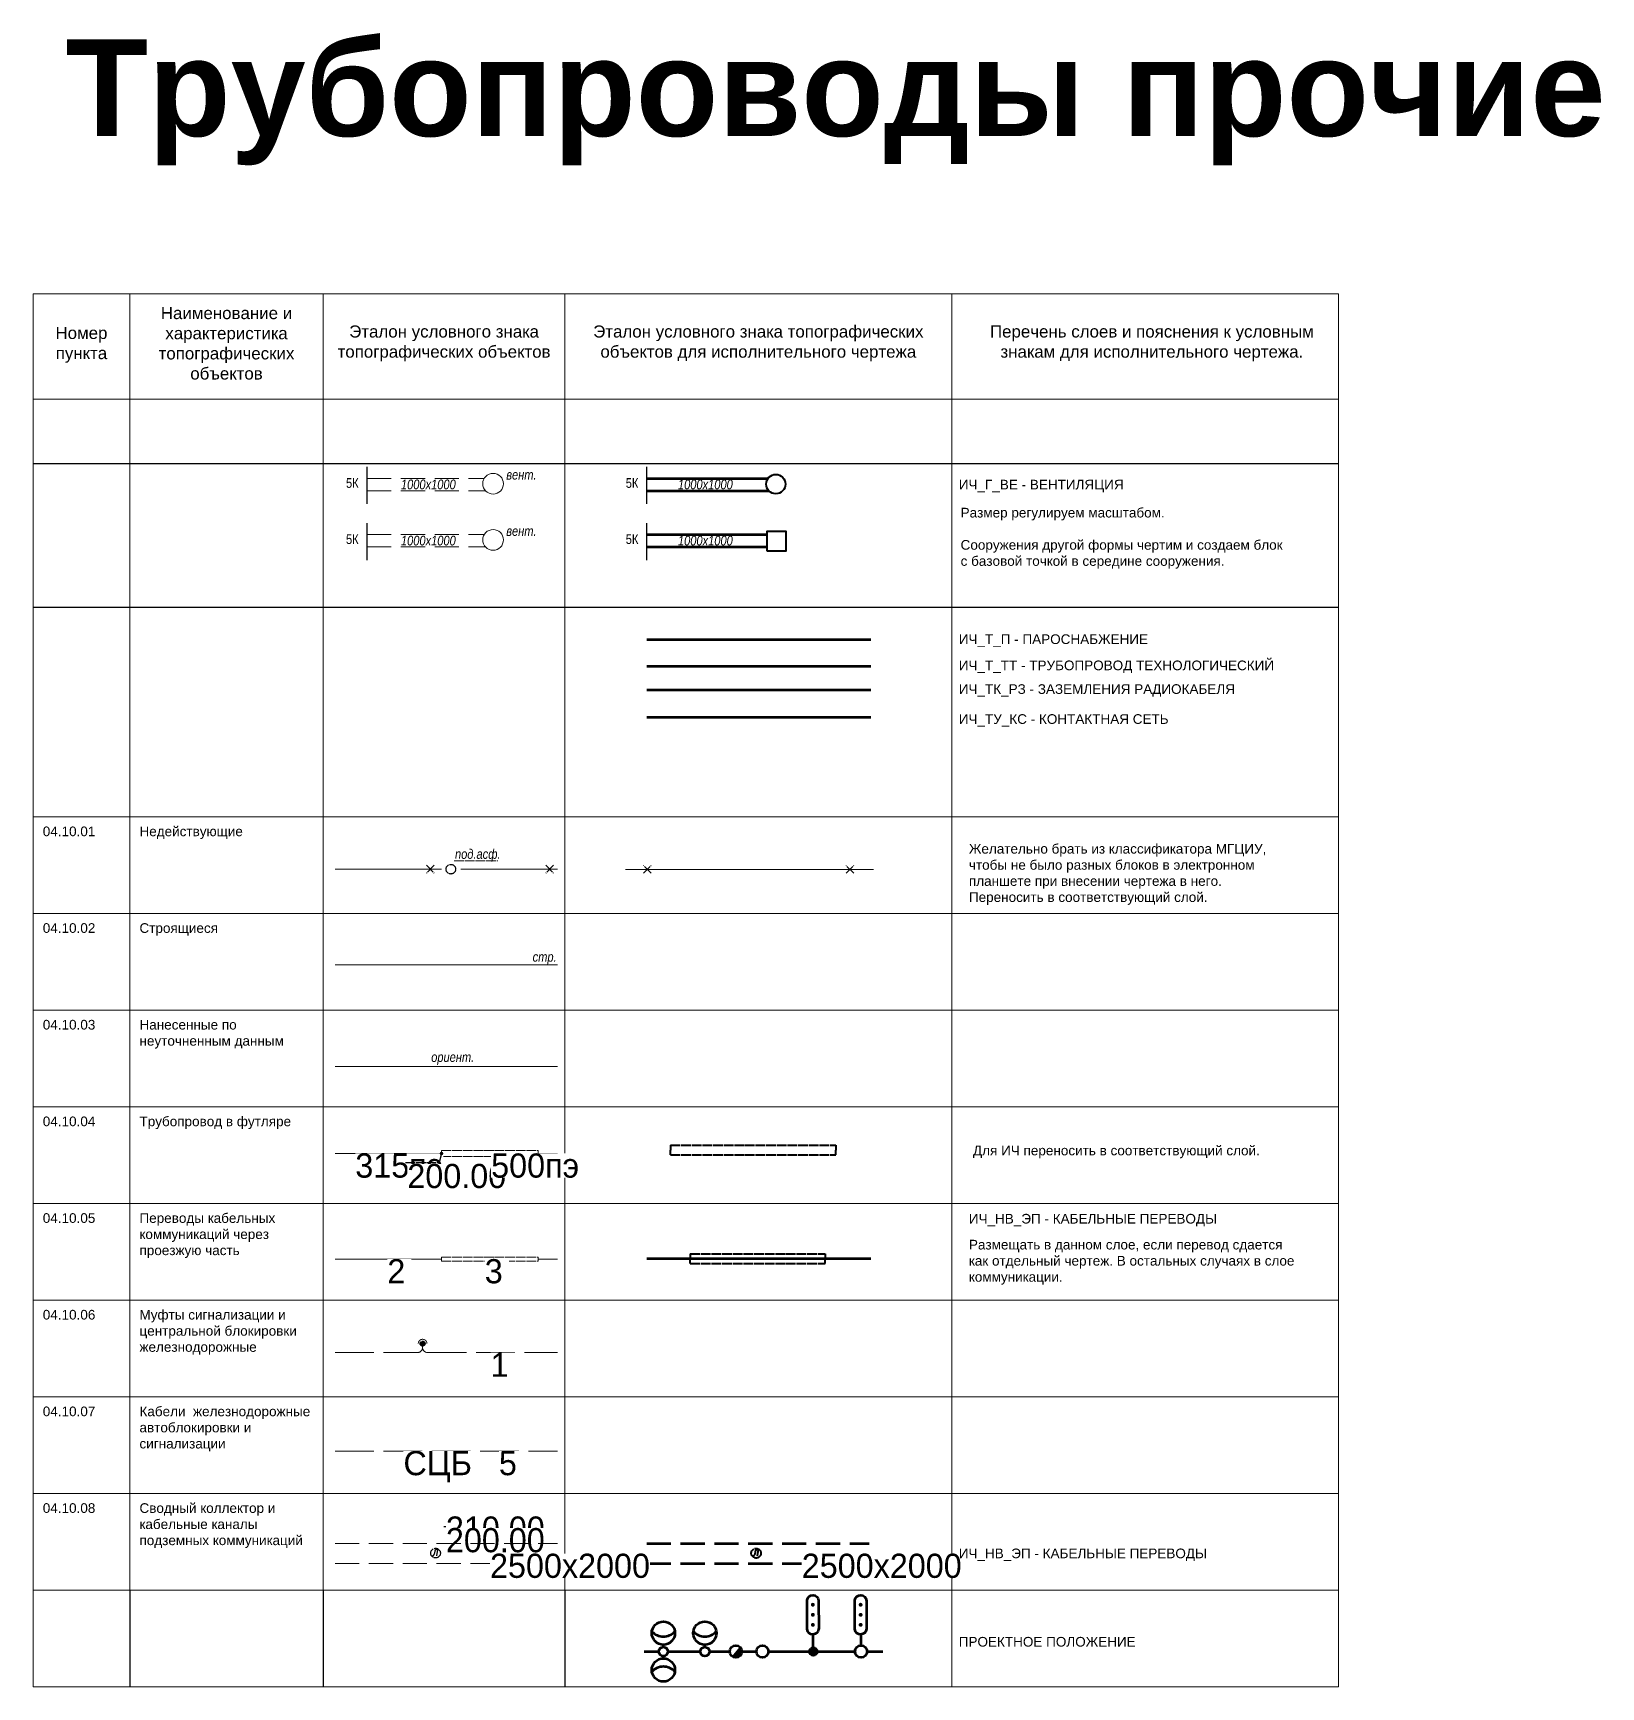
# Paper-space layout 'Трубопроводы прочие.' of a CAD drawing. Header units: metres. Extents: x -651 to -489, y 196 to 367.
import ezdxf
from ezdxf.enums import TextEntityAlignment as Align
from ezdxf.lldxf.tags import DXFTag

# ---------------------------------------------------------------- set-up
doc = ezdxf.new("R2018")
doc.units = ezdxf.units.M
doc.set_wipeout_variables(frame=1)
for name, pattern in [('DOT', [0.5, 0, -0.5]), ('T-5х2', [3.5, 2.5, -1]), ('T_04.07.04', [5, 4, -1]), ('T_04.LINE', [1, 1, 0]), ('T_10.LINE', [1, 1, 0]), ('ИЧ_Канал', [3.5, 2.5, -1])]:
    doc.linetypes.add(name, pattern=pattern)
for name, color, linetype, lineweight in [('01_Оформление', 7, 'Continuous', 20), ('03_Здания Сооружения', 7, 'Continuous', 20), ('12_Водопровод', 170, 'Continuous', 20), ('14_Канализация Дождевая', 30, 'Continuous', 20), ('16_Теплосеть', 82, 'Continuous', 20), ('17_Кабель Силовой', 10, 'Continuous', 20), ('ИЧ_В_ВН1', 170, 'Continuous', 60), ('ИЧ_Г_ВЕ', 20, 'Continuous', 60), ('ИЧ_НВ_ЭП', 10, 'Continuous', 60), ('ИЧ_Т_П', 82, 'Continuous', 60), ('ИЧ_Т_ТТ', 82, 'Continuous', 60), ('ИЧ_ТК_РЗ', 92, 'Continuous', 60), ('ИЧ_ТУ_КС', 10, 'Continuous', 60), ('ИЧ_ТУ_ЭСП', 10, 'Continuous', 60), ('Оформление трассы', 7, 'Continuous', 20), ('ПРОЕКТНОЕ ПОЛОЖЕНИЕ', 253, 'Continuous', 60)]:
    doc.layers.add(name, color=color, linetype=linetype, lineweight=lineweight)
doc.styles.get("Standard").update_dxf_attribs({"font": 'isocpeur.ttf', "width": 1.1})
doc.styles.add('Д-431', font='ARIALNI.TTF')
doc.styles.add('Р-131', font='ARIALN.TTF')
doc.styles.add('Т-132', font='arial.ttf')
tags = doc.linetypes.add('T_04.03.01', pattern='A,4,-1,2,-0.5,["B",Д-431,S=0.9,R=0,X=-0.35,Y=-0.45],-0.5,2,-1', length=11).pattern_tags.tags
tags[10] = DXFTag(74, 10)
tags = doc.linetypes.add('T_04.04.04', pattern='A,4,-1,2,-0.5,["Л",Д-431,S=0.9,R=0,X=-0.35,Y=-0.45],-0.5,2,-1', length=11).pattern_tags.tags
tags[10] = DXFTag(74, 10)
tags = doc.linetypes.add('T_04.06.01', pattern='A,4,-1,2,-0.5,["Т",Д-431,S=0.9,R=0,X=-0.35,Y=-0.45],-0.5,2,-1', length=11).pattern_tags.tags
tags[10] = DXFTag(74, 10)
doc.linetypes.add('T_04.07.05', pattern='A,4,-0.5,["•",Р-131,S=0.7,R=90,X=0.34,Y=-0.14],-0.5', length=5)

# ---------------------------------------------------------------- blocks, each defined once
blk = doc.blocks.new('*U282')
at = {"color": 0, "linetype": 'T_04.LINE', "lineweight": -2, "flags": 106}
blk.add_attdef('1', text='', height=0.9, dxfattribs=at).set_placement((0, 0), align=Align.MIDDLE_CENTER)
blk = doc.blocks.new('*U285')
at = {"color": 0, "linetype": 'T_04.LINE', "lineweight": -2}
for points in [[(-0.4, 0.4), (0.4, -0.4)], [(0.4, 0.4), (-0.4, -0.4)]]:
    blk.add_lwpolyline(points, dxfattribs=at)
blk = doc.blocks.new('*U286')
at = {"color": 0, "linetype": 'T_04.LINE', "lineweight": -2}
for points in [[(-0.4, 0.4), (0.4, -0.4)], [(0.4, 0.4), (-0.4, -0.4)]]:
    blk.add_lwpolyline(points, dxfattribs=at)
blk = doc.blocks.new('ИГО_Без назначения')
at = {"color": 0, "linetype": 'DOT', "lineweight": 0, "ltscale": 10}
blk.add_wipeout([(-0.1, 0.49), (-0.19, 0.46), (-0.28, 0.42), (-0.35, 0.35), (-0.42, 0.28), (-0.46, 0.19), (-0.49, 0.1), (-0.5, 0), (-0.49, -0.1), (-0.46, -0.19), (-0.42, -0.28), (-0.35, -0.35), (-0.28, -0.42), (-0.19, -0.46), (-0.1, -0.49), (0, -0.5), (0.1, -0.49), (0.19, -0.46), (0.28, -0.42), (0.35, -0.35), (0.42, -0.28), (0.46, -0.19), (0.49, -0.1), (0.5, 0), (0.49, 0.1), (0.46, 0.19), (0.42, 0.28), (0.35, 0.35), (0.28, 0.42), (0.19, 0.46), (0.1, 0.49), (0, 0.5)], dxfattribs=at)
at = {"color": 0, "linetype": 'T_04.LINE', "lineweight": -2}
blk.add_lwpolyline([(0.14, -0.28), (0.25, 0.37), (0.11, 0.37, 0.364578), (-0.09, 0.2), (-0.14, -0.12, -0.364578), (-0.34, -0.28)], format="xyb", dxfattribs=at)
blk.add_circle((0, 0), 0.5, dxfattribs=at)
blk = doc.blocks.new('опора_проектная+2св')
for centre, start, end in [((0, 3.16), 222.1037, 317.8963), ((0, -3.16), 42.1037, 137.8963)]:
    blk.add_arc(centre, 1.6, start, end)
blk.add_wipeout([(-0.24, -0.4), (-0.17, -0.44), (-0.09, -0.46), (-0.01, -0.47), (0.07, -0.46), (0.15, -0.44), (0.23, -0.41), (0.29, -0.37), (0.35, -0.31), (0.4, -0.24), (0.44, -0.17), (0.46, -0.09), (0.47, -0.01), (0.46, 0.07), (0.44, 0.15), (0.41, 0.23), (0.37, 0.29), (0.31, 0.35), (0.24, 0.4), (0.17, 0.44), (0.09, 0.46), (0.01, 0.47), (-0.07, 0.46), (-0.15, 0.44), (-0.23, 0.41), (-0.29, 0.37), (-0.35, 0.31), (-0.4, 0.24), (-0.44, 0.17), (-0.46, 0.09), (-0.47, 0.01), (-0.46, -0.07), (-0.44, -0.15), (-0.41, -0.23), (-0.37, -0.29), (-0.31, -0.35)])
for points in [[(0, 0.47), (0, 0.71)], [(0, -0.71), (0, -0.47)]]:
    blk.add_lwpolyline(points)
for centre, radius in [((0, 1.91), 1.2), ((0, 0), 0.469), ((0, -1.91), 1.2)]:
    blk.add_circle(centre, radius)
blk = doc.blocks.new('опора_проектная+светильник')
blk.add_arc((0, 3.16), 1.6, 222.1037, 317.8963)
blk.add_wipeout([(-0.24, -0.4), (-0.17, -0.44), (-0.09, -0.46), (-0.01, -0.47), (0.07, -0.46), (0.15, -0.44), (0.23, -0.41), (0.29, -0.37), (0.35, -0.31), (0.4, -0.24), (0.44, -0.17), (0.46, -0.09), (0.47, -0.01), (0.46, 0.07), (0.44, 0.15), (0.41, 0.23), (0.37, 0.29), (0.31, 0.35), (0.24, 0.4), (0.17, 0.44), (0.09, 0.46), (0.01, 0.47), (-0.07, 0.46), (-0.15, 0.44), (-0.23, 0.41), (-0.29, 0.37), (-0.35, 0.31), (-0.4, 0.24), (-0.44, 0.17), (-0.46, 0.09), (-0.47, 0.01), (-0.46, -0.07), (-0.44, -0.15), (-0.41, -0.23), (-0.37, -0.29), (-0.31, -0.35)])
blk.add_lwpolyline([(0, 0.47), (0, 0.71)])
for centre, radius in [((0, 1.91), 1.2), ((0, 0), 0.469)]:
    blk.add_circle(centre, radius)
blk = doc.blocks.new('*U287')
blk.add_wipeout([(-0.35, -0.52), (-0.25, -0.57), (-0.15, -0.61), (-0.04, -0.62), (0.07, -0.62), (0.17, -0.6), (0.27, -0.56), (0.37, -0.51), (0.45, -0.43), (0.52, -0.35), (0.57, -0.25), (0.61, -0.15), (0.62, -0.04), (0.62, 0.07), (0.6, 0.17), (0.56, 0.27), (0.51, 0.37), (0.43, 0.45), (0.35, 0.52), (0.25, 0.57), (0.15, 0.61), (0.04, 0.62), (-0.07, 0.62), (-0.17, 0.6), (-0.27, 0.56), (-0.37, 0.51), (-0.45, 0.43), (-0.52, 0.35), (-0.57, 0.25), (-0.61, 0.15), (-0.62, 0.04), (-0.62, -0.07), (-0.6, -0.17), (-0.56, -0.27), (-0.51, -0.37), (-0.43, -0.45)])
blk.add_hatch(color=256).paths.add_polyline_path([(-0.4, -0.48, 0.632894), (0.62, 0, 0.224819), (0.4, 0.48)])
at = {"ltscale": 0.5}
blk.add_circle((0, 0), 0.625, dxfattribs=at)
blk = doc.blocks.new('проектный_колодец')
blk.add_wipeout([(-0.35, -0.52), (-0.25, -0.57), (-0.15, -0.61), (-0.04, -0.62), (0.07, -0.62), (0.17, -0.6), (0.27, -0.56), (0.37, -0.51), (0.45, -0.43), (0.52, -0.35), (0.57, -0.25), (0.61, -0.15), (0.62, -0.04), (0.62, 0.07), (0.6, 0.17), (0.56, 0.27), (0.51, 0.37), (0.43, 0.45), (0.35, 0.52), (0.25, 0.57), (0.15, 0.61), (0.04, 0.62), (-0.07, 0.62), (-0.17, 0.6), (-0.27, 0.56), (-0.37, 0.51), (-0.45, 0.43), (-0.52, 0.35), (-0.57, 0.25), (-0.61, 0.15), (-0.62, 0.04), (-0.62, -0.07), (-0.6, -0.17), (-0.56, -0.27), (-0.51, -0.37), (-0.43, -0.45)])
at = {"ltscale": 0.5}
blk.add_circle((0, 0), 0.625, dxfattribs=at)
blk = doc.blocks.new('светофор_мачтовый')
blk.add_line((0, 0), (0, 1.76))
blk.add_lwpolyline([(0.56, 2.34, -0.931894), (-0.63, 2.3), (-0.63, 5.3, -0.931894), (0.56, 5.26), (0.57, 2.3)], format="xyb")
for points, const_width in [([(-0.04, 4.74, 1), (-0.04, 4.94, 1)], 0.2), ([(-0.04, 3.7, 1), (-0.04, 3.9, 1)], 0.2), ([(-0.04, 2.66, 1), (-0.04, 2.86, 1)], 0.2), ([(-0.2, 0, 1), (0.2, 0, 1)], 0.4)]:
    blk.add_lwpolyline(points, format="xyb", close=True, dxfattribs=dict(const_width=const_width))
blk.add_circle((0, 0), 0.4)
blk = doc.blocks.new('светофор на опоре')
blk.add_line((0, 0), (0, 1.76))
blk.add_lwpolyline([(0.56, 2.34, -0.931894), (-0.63, 2.3), (-0.63, 5.3, -0.931894), (0.56, 5.26), (0.57, 2.3)], format="xyb")
at = {"const_width": 0.2}
for points in [[(-0.04, 4.74, 1), (-0.04, 4.94, 1)], [(-0.04, 3.7, 1), (-0.04, 3.9, 1)], [(-0.04, 2.66, 1), (-0.04, 2.86, 1)]]:
    blk.add_lwpolyline(points, format="xyb", close=True, dxfattribs=at)
blk = doc.blocks.new('*U269')
at = {"color": 0, "linetype": 'T_04.LINE', "lineweight": -2, "flags": 106}
blk.add_attdef('d-', text='', height=0.9, dxfattribs=at).set_placement((0, 0), align=Align.MIDDLE_CENTER)
blk = doc.blocks.new('T_Point')
at = {"linetype": 'Continuous', "lineweight": -2}
h = blk.add_hatch(color=0, dxfattribs=at)
h.dxf.hatch_style = 1
h.paths.add_polyline_path([(-0.15, 0, 1), (0.15, 0, 1)])
at = {"color": 0, "linetype": 'Continuous', "lineweight": 0}
blk.add_circle((0, 0), 0.15, dxfattribs=at)
blk = doc.blocks.new('*U268')
at = {"color": 0, "linetype": 'T_04.LINE', "lineweight": -2}
for p in [(0, 0), (-3.73, -0.93)]:
    blk.add_line(p, (-0.23, -0.93), dxfattribs=at)
blk.add_blockref('T_Point', (0, 0), dxfattribs=at)
at = {"color": 0, "linetype": 'T_04.LINE', "lineweight": -2, "oblique": 10, "flags": 104}
for tag, p in [('Z', (-3.53, -1.08)), ('Z1', (-3.53, -2.13))]:
    blk.add_attdef(tag, text='', height=0.9, dxfattribs=at).set_placement(p, align=Align.TOP_LEFT)
blk = doc.blocks.new('*U267')
at = {"color": 0, "linetype": 'T_04.LINE', "lineweight": -2, "flags": 106}
blk.add_attdef('1', text='', height=0.9, dxfattribs=at).set_placement((0, 0), align=Align.MIDDLE_CENTER)
blk = doc.blocks.new('*U266')
at = {"color": 0, "linetype": 'T_04.LINE', "lineweight": -2, "flags": 106}
blk.add_attdef('1', text='', height=0.9, dxfattribs=at).set_placement((0, 0), align=Align.MIDDLE_CENTER)
blk = doc.blocks.new('*U265')
at = {"color": 0, "linetype": 'T_04.LINE', "lineweight": -2, "flags": 106}
blk.add_attdef('d-', text='', height=0.9, dxfattribs=at).set_placement((0, 0), align=Align.MIDDLE_CENTER)
blk = doc.blocks.new('T_04.01.01')
at = {"color": 0, "linetype": 'DOT', "lineweight": 0, "ltscale": 10}
blk.add_wipeout([(-0.1, 0.49), (-0.19, 0.46), (-0.28, 0.42), (-0.35, 0.35), (-0.42, 0.28), (-0.46, 0.19), (-0.49, 0.1), (-0.5, 0), (-0.49, -0.1), (-0.46, -0.19), (-0.42, -0.28), (-0.35, -0.35), (-0.28, -0.42), (-0.19, -0.46), (-0.1, -0.49), (0, -0.5), (0.1, -0.49), (0.19, -0.46), (0.28, -0.42), (0.35, -0.35), (0.42, -0.28), (0.46, -0.19), (0.49, -0.1), (0.5, 0), (0.49, 0.1), (0.46, 0.19), (0.42, 0.28), (0.35, 0.35), (0.28, 0.42), (0.19, 0.46), (0.1, 0.49), (0, 0.5)], dxfattribs=at)
at = {"color": 0, "linetype": 'T_04.LINE', "lineweight": -2}
blk.add_lwpolyline([(0.14, -0.28), (0.25, 0.37), (0.11, 0.37, 0.364578), (-0.09, 0.2), (-0.14, -0.12, -0.364578), (-0.34, -0.28)], format="xyb", dxfattribs=at)
blk.add_circle((0, 0), 0.5, dxfattribs=at)
blk = doc.blocks.new('*U264')
at = {"color": 0, "linetype": 'T_04.LINE', "lineweight": -2}
blk.add_line((0.87, 2.74), (4.37, 2.74), dxfattribs=at)
blk.add_blockref('T_04.01.01', (0, 0), dxfattribs=at)
at = {"color": 0, "linetype": 'T_04.LINE', "lineweight": -2, "oblique": 10, "flags": 104}
for tag, p in [('Z', (1.07, 3.79)), ('Z1', (1.07, 2.58)), ('Z2', (1.07, 1.54))]:
    blk.add_attdef(tag, text='', height=0.9, dxfattribs=at).set_placement(p, align=Align.TOP_LEFT)
blk.add_attdef('Z3', text='', height=0.9, dxfattribs=at).set_placement((1.07, 0.49), align=Align.TOP_LEFT)
blk = doc.blocks.new('*U263')
at = {"color": 0, "linetype": 'T_04.LINE', "lineweight": -2, "flags": 106}
blk.add_attdef('1', text='', height=0.9, dxfattribs=at).set_placement((0, 0), align=Align.MIDDLE_CENTER)
blk = doc.blocks.new('*U262')
at = {"color": 0, "linetype": 'T_04.LINE', "lineweight": -2, "flags": 106}
blk.add_attdef('1', text='', height=0.9, dxfattribs=at).set_placement((0, 0), align=Align.MIDDLE_CENTER)
blk = doc.blocks.new('*U261')
at = {"color": 0, "linetype": 'T_04.LINE', "lineweight": -2, "flags": 106}
blk.add_attdef('1', text='', height=0.9, dxfattribs=at).set_placement((0, 0), align=Align.MIDDLE_CENTER)
blk = doc.blocks.new('*U260')
at = {"linetype": 'T_04.LINE', "lineweight": -2}
h = blk.add_hatch(color=256, dxfattribs=at)
h.dxf.hatch_style = 1
h.paths.add_polyline_path([(0.25, 0, 1), (-0.25, 0, 1)])
at = {"color": 0, "linetype": 'T_04.LINE', "lineweight": -2, "const_width": 0.1}
blk.add_lwpolyline([(0.45, 0, 1), (-0.45, 0, 9.884909)], format="xyb", dxfattribs=at)
at = {"linetype": 'T_04.LINE', "lineweight": -2}
blk.add_circle((0, 0), 0.25, dxfattribs=at)
blk = doc.blocks.new('*U259')
at = {"color": 0, "linetype": 'T_04.LINE', "lineweight": -2, "flags": 106}
blk.add_attdef('1', text='', height=0.9, dxfattribs=at).set_placement((0, 0), align=Align.MIDDLE_CENTER)
blk = doc.blocks.new('*U258')
at = {"color": 0, "linetype": 'T_04.LINE', "lineweight": -2}
for points in [[(-0.4, 0.4), (0.4, -0.4)], [(0.4, 0.4), (-0.4, -0.4)]]:
    blk.add_lwpolyline(points, dxfattribs=at)
blk = doc.blocks.new('*U257')
at = {"color": 0, "linetype": 'T_04.LINE', "lineweight": -2}
for points in [[(-0.4, 0.4), (0.4, -0.4)], [(0.4, 0.4), (-0.4, -0.4)]]:
    blk.add_lwpolyline(points, dxfattribs=at)
blk = doc.blocks.new('*U256')
at = {"color": 0, "linetype": 'T_04.LINE', "lineweight": -2}
for p, q in [((-0.47, 0.16), (0.47, 0.16)), ((-0.47, -0.16), (0.47, -0.16))]:
    blk.add_line(p, q, dxfattribs=at)
at = {"color": 0, "linetype": 'DOT', "lineweight": 0, "ltscale": 10}
blk.add_wipeout([(-0.1, 0.49), (-0.19, 0.46), (-0.28, 0.42), (-0.35, 0.35), (-0.42, 0.28), (-0.46, 0.19), (-0.49, 0.1), (-0.5, 0), (-0.49, -0.1), (-0.46, -0.19), (-0.42, -0.28), (-0.35, -0.35), (-0.28, -0.42), (-0.19, -0.46), (-0.1, -0.49), (0, -0.5), (0.1, -0.49), (0.19, -0.46), (0.28, -0.42), (0.35, -0.35), (0.42, -0.28), (0.46, -0.19), (0.49, -0.1), (0.5, 0), (0.49, 0.1), (0.46, 0.19), (0.42, 0.28), (0.35, 0.35), (0.28, 0.42), (0.19, 0.46), (0.1, 0.49), (0, 0.5)], dxfattribs=at)
at = {"color": 0, "linetype": 'T_04.LINE', "lineweight": -2}
blk.add_circle((0, 0), 0.5, dxfattribs=at)
blk = doc.blocks.new('ИЧ_вент_круг')
at = {"lineweight": -2}
blk.add_circle((0, 0), 0.5, dxfattribs=at)
blk = doc.blocks.new('*U370')
at = {"lineweight": -2}
blk.add_lwpolyline([(-0.5, -0.5), (0.5, -0.5), (0.5, 0.5), (-0.5, 0.5)], close=True, dxfattribs=at)

psp = doc.layouts.new('Трубопроводы прочие.')

# ---------------------------------------------------------------- linework, layer by layer
for points in [[(-651.15, 322.91), (-516.15, 322.91)], [(-616.62, 322.57), (-616.62, 318.73)], [(-587.7, 322.57), (-587.7, 318.73)], [(-616.62, 316.75), (-616.62, 312.92)], [(-587.7, 316.75), (-587.7, 312.92)], [(-651.15, 308.04), (-516.15, 308.04)], [(-641.15, 206.36), (-641.15, 196.36)], [(-621.15, 206.36), (-621.15, 196.36)], [(-596.15, 206.36), (-596.15, 196.36)]]:
    psp.add_lwpolyline(points)
at = {"layer": '01_Оформление'}
for p, q in [((-651.15, 340.47), (-516.15, 340.47)), ((-651.15, 340.47), (-651.15, 329.58)), ((-641.15, 340.47), (-641.15, 329.58)), ((-621.15, 340.47), (-621.15, 329.58)), ((-596.15, 340.47), (-596.15, 329.58)), ((-556.15, 340.47), (-556.15, 329.58)), ((-516.15, 340.47), (-516.15, 329.58)), ((-516.15, 340.47), (-516.15, 329.58)), ((-651.15, 329.58), (-651.15, 196.36)), ((-651.15, 329.58), (-516.15, 329.58)), ((-651.15, 329.58), (-516.15, 329.58)), ((-641.15, 329.58), (-641.15, 206.36)), ((-621.15, 329.58), (-621.15, 206.36)), ((-596.15, 329.58), (-596.15, 206.36)), ((-556.15, 329.58), (-556.15, 196.36)), ((-516.15, 329.58), (-516.15, 196.36)), ((-651.15, 286.36), (-516.15, 286.36)), ((-651.15, 276.36), (-516.15, 276.36)), ((-651.15, 266.36), (-516.15, 266.36)), ((-651.15, 256.36), (-516.15, 256.36)), ((-651.15, 246.36), (-516.15, 246.36)), ((-651.15, 236.36), (-516.15, 236.36)), ((-651.15, 226.36), (-516.15, 226.36)), ((-651.15, 216.36), (-516.15, 216.36)), ((-651.15, 206.36), (-516.15, 206.36)), ((-651.15, 196.36), (-516.15, 196.36))]:
    psp.add_line(p, q, dxfattribs=at)
psp.add_lwpolyline([(-651.15, 329.58), (-516.15, 329.58)], dxfattribs=at)
at = {"layer": '03_Здания Сооружения', "linetype": 'T-5х2'}
for points in [[(-616.62, 321.37), (-604.5, 321.37)], [(-616.62, 320.1), (-604.37, 320.1)], [(-616.62, 315.56), (-604.5, 315.56)], [(-616.62, 314.29), (-604.37, 314.29)]]:
    psp.add_lwpolyline(points, dxfattribs=at)
at = {"layer": '03_Здания Сооружения'}
for centre in [(-603.58, 320.82), (-603.58, 315.01)]:
    psp.add_circle(centre, 1.07, dxfattribs=at)
at = {"layer": '12_Водопровод', "linetype": 'T_04.LINE'}
for p, q in [((-608.92, 251.84), (-608.92, 251.54)), ((-608.92, 251.84), (-598.91, 251.84)), ((-608.92, 251.24), (-608.92, 251.54)), ((-598.91, 251.84), (-598.91, 251.54)), ((-598.91, 251.24), (-598.91, 251.54)), ((-608.92, 251.24), (-598.91, 251.24))]:
    psp.add_line(p, q, dxfattribs=at)
at = {"layer": '12_Водопровод', "linetype": 'T_04.03.01', "flags": 128}
for points in [[(-619.92, 260.55), (-596.92, 260.55)], [(-619.92, 251.54), (-608.92, 251.54)], [(-598.91, 251.54), (-596.91, 251.54)]]:
    psp.add_lwpolyline(points, dxfattribs=at)
at = {"layer": '14_Канализация Дождевая', "linetype": 'T_04.04.04'}
psp.add_lwpolyline([(-589.88, 280.92), (-564.24, 280.92)], dxfattribs=at)
at = {"layer": '16_Теплосеть', "linetype": 'T_04.06.01', "flags": 128}
psp.add_lwpolyline([(-619.92, 271.07), (-596.92, 271.07)], dxfattribs=at)
at = {"layer": '17_Кабель Силовой', "linetype": 'T_04.LINE'}
for p, q in [((-608.92, 240.81), (-608.92, 240.61)), ((-608.92, 240.81), (-598.91, 240.81)), ((-608.92, 240.41), (-608.92, 240.61)), ((-608.92, 240.41), (-598.91, 240.41)), ((-598.91, 240.81), (-598.91, 240.61)), ((-598.91, 240.41), (-598.91, 240.61))]:
    psp.add_line(p, q, dxfattribs=at)
at = {"layer": '17_Кабель Силовой', "linetype": 'T_04.07.05', "flags": 128}
for points in [[(-619.92, 240.61), (-608.92, 240.61)], [(-598.91, 240.61), (-596.91, 240.61)]]:
    psp.add_lwpolyline(points, dxfattribs=at)
at = {"layer": '17_Кабель Силовой', "linetype": 'T_04.07.04'}
psp.add_lwpolyline([(-619.92, 230.94), (-611.41, 230.94, 0.385489), (-610.87, 231.44), (-610.87, 231.87), (-610.87, 231.44, 0.388656), (-610.33, 230.94), (-596.92, 230.94)], format="xyb", dxfattribs=at)
at = {"layer": '17_Кабель Силовой', "linetype": 'T_04.07.04', "flags": 128}
psp.add_lwpolyline([(-619.92, 220.76), (-596.91, 220.76)], dxfattribs=at)
at = {"layer": 'ИЧ_В_ВН1', "linetype": 'T_04.LINE', "lineweight": 40}
for p, q in [((-585.23, 252.39), (-585.23, 251.89)), ((-585.23, 252.39), (-568.15, 252.39)), ((-585.23, 251.39), (-585.23, 251.89)), ((-568.15, 252.39), (-568.15, 251.89)), ((-568.15, 251.39), (-568.15, 251.89)), ((-585.23, 251.39), (-568.15, 251.39))]:
    psp.add_line(p, q, dxfattribs=at)
at = {"layer": 'ИЧ_Г_ВЕ'}
for points in [[(-587.7, 321.37), (-575.14, 321.37)], [(-587.7, 320.1), (-575.07, 320.1)], [(-587.7, 315.56), (-575.26, 315.56)], [(-587.7, 314.29), (-575.26, 314.29)]]:
    psp.add_lwpolyline(points, dxfattribs=at)
at = {"layer": 'ИЧ_НВ_ЭП', "linetype": 'T_04.LINE', "lineweight": 40}
for p, q in [((-583.19, 241.15), (-583.19, 240.65)), ((-583.19, 241.15), (-569.22, 241.15)), ((-583.19, 240.15), (-583.19, 240.65)), ((-583.19, 240.15), (-569.22, 240.15)), ((-569.22, 241.15), (-569.22, 240.65)), ((-569.22, 240.15), (-569.22, 240.65))]:
    psp.add_line(p, q, dxfattribs=at)
at = {"layer": 'ИЧ_НВ_ЭП', "linetype": 'ИЧ_Канал'}
for points in [[(-587.69, 211.18), (-564.69, 211.18)], [(-587.69, 209.11), (-564.69, 209.11)]]:
    psp.add_lwpolyline(points, dxfattribs=at)
at = {"layer": 'ИЧ_Т_П'}
psp.add_lwpolyline([(-564.53, 304.66), (-587.69, 304.66)], dxfattribs=at)
at = {"layer": 'ИЧ_Т_ТТ'}
psp.add_lwpolyline([(-564.53, 301.9), (-587.69, 301.9)], dxfattribs=at)
at = {"layer": 'ИЧ_ТК_РЗ'}
psp.add_lwpolyline([(-564.53, 299.48), (-587.69, 299.48)], dxfattribs=at)
at = {"layer": 'ИЧ_ТУ_КС'}
psp.add_lwpolyline([(-564.53, 296.64), (-587.69, 296.64)], dxfattribs=at)
at = {"layer": 'ИЧ_ТУ_ЭСП'}
psp.add_lwpolyline([(-564.53, 240.65), (-587.69, 240.65)], dxfattribs=at)
at = {"layer": 'ПРОЕКТНОЕ ПОЛОЖЕНИЕ'}
psp.add_lwpolyline([(-587.97, 200.02), (-563.28, 200.02)], dxfattribs=at)

# ---------------------------------------------------------------- block references
for name, p in [('*U258', (-610.07, 280.95)), ('*U256', (-607.95, 280.95)), ('*U257', (-597.73, 280.95)), ('*U260', (-610.87, 231.87))]:
    psp.add_blockref(name, p)
ref = psp.add_blockref('*U269', (-617.83, 251.54))
lines = psp.add_mtext('315пэ', dxfattribs={"color": 0, "linetype": 'T_04.LINE', "lineweight": -2, "insert": (-617.83, 251.54), "char_height": 2.5, "attachment_point": 1, "bg_fill": 3, "box_fill_scale": 1, "bg_fill_color": 256, "bg_fill_transparency": 0})
ref.add_attrib('d-', '', (-617.83, 251.54), dxfattribs={"flags": 104}).embed_mtext(lines)
ref = psp.add_blockref('*U268', (-608.92, 251.54))
lines = psp.add_mtext('200.00', dxfattribs={"color": 0, "linetype": 'T_04.LINE', "lineweight": -2, "insert": (-612.45, 250.46), "char_height": 2.5, "attachment_point": 1, "bg_fill": 3, "box_fill_scale": 1, "bg_fill_color": 256, "bg_fill_transparency": 0})
ref.add_attrib('Z', '', (-612.45, 250.46), dxfattribs={"flags": 104}).embed_mtext(lines)
ref = psp.add_blockref('*U265', (-603.78, 251.54))
lines = psp.add_mtext('500пэ', dxfattribs={"color": 0, "linetype": 'T_04.LINE', "lineweight": -2, "insert": (-603.78, 251.54), "char_height": 2.5, "attachment_point": 1, "bg_fill": 3, "box_fill_scale": 1, "bg_fill_color": 256, "bg_fill_transparency": 0})
ref.add_attrib('d-', '', (-603.78, 251.54), dxfattribs={"flags": 104}).embed_mtext(lines)
ref = psp.add_blockref('*U259', (-614.52, 240.61))
lines = psp.add_mtext('2', dxfattribs={"color": 0, "linetype": 'T_04.LINE', "lineweight": -2, "insert": (-614.52, 240.61), "char_height": 2.5, "attachment_point": 1, "bg_fill": 3, "box_fill_scale": 1, "bg_fill_color": 256, "bg_fill_transparency": 0})
ref.add_attrib('1', '', (-614.52, 240.61), dxfattribs={"flags": 104}).embed_mtext(lines)
ref = psp.add_blockref('*U266', (-604.44, 240.61))
lines = psp.add_mtext('3', dxfattribs={"color": 0, "linetype": 'T_04.LINE', "lineweight": -2, "insert": (-604.44, 240.61), "char_height": 2.5, "attachment_point": 1, "bg_fill": 3, "box_fill_scale": 1, "bg_fill_color": 256, "bg_fill_transparency": 0})
ref.add_attrib('1', '', (-604.44, 240.61), dxfattribs={"flags": 104}).embed_mtext(lines)
ref = psp.add_blockref('*U267', (-603.83, 230.94))
lines = psp.add_mtext('1', dxfattribs={"color": 0, "linetype": 'T_04.LINE', "lineweight": -2, "insert": (-603.83, 230.94), "char_height": 2.5, "attachment_point": 1, "bg_fill": 3, "box_fill_scale": 1, "bg_fill_color": 256, "bg_fill_transparency": 0})
ref.add_attrib('1', '', (-603.83, 230.94), dxfattribs={"flags": 104}).embed_mtext(lines)
ref = psp.add_blockref('*U262', (-612.85, 220.76))
lines = psp.add_mtext('СЦБ', dxfattribs={"color": 0, "linetype": 'T_04.LINE', "lineweight": -2, "insert": (-612.85, 220.76), "char_height": 2.5, "attachment_point": 1, "bg_fill": 3, "box_fill_scale": 1, "bg_fill_color": 256, "bg_fill_transparency": 0})
ref.add_attrib('1', '', (-612.85, 220.76), dxfattribs={"flags": 104}).embed_mtext(lines)
ref = psp.add_blockref('*U261', (-602.98, 220.76))
lines = psp.add_mtext('5', dxfattribs={"color": 0, "linetype": 'T_04.LINE', "lineweight": -2, "insert": (-602.98, 220.76), "char_height": 2.5, "attachment_point": 1, "bg_fill": 3, "box_fill_scale": 1, "bg_fill_color": 256, "bg_fill_transparency": 0})
ref.add_attrib('1', '', (-602.98, 220.76), dxfattribs={"flags": 104}).embed_mtext(lines)
ref = psp.add_blockref('*U264', (-609.53, 210.2))
lines = psp.add_mtext('210.00', dxfattribs={"color": 0, "linetype": 'T_04.LINE', "lineweight": -2, "insert": (-608.46, 213.99), "char_height": 2.5, "attachment_point": 1, "bg_fill": 3, "box_fill_scale": 1, "bg_fill_color": 256, "bg_fill_transparency": 0})
ref.add_attrib('Z', '', (-608.46, 213.99), dxfattribs={"flags": 104}).embed_mtext(lines)
lines = psp.add_mtext('200.00', dxfattribs={"color": 0, "linetype": 'T_04.LINE', "lineweight": -2, "insert": (-608.46, 212.79), "char_height": 2.5, "attachment_point": 1, "bg_fill": 3, "box_fill_scale": 1, "bg_fill_color": 256, "bg_fill_transparency": 0})
ref.add_attrib('Z1', '', (-608.46, 212.79), dxfattribs={"flags": 104}).embed_mtext(lines)
at = {"layer": '14_Канализация Дождевая', "color": 1, "rotation": 180}
for name, p in [('*U286', (-587.63, 280.92)), ('*U285', (-566.68, 280.92))]:
    psp.add_blockref(name, p, dxfattribs=at)
at = {"layer": 'ИЧ_Г_ВЕ', "lineweight": 40, "xscale": 2, "yscale": 2, "zscale": 2}
psp.add_blockref('ИЧ_вент_круг', (-574.34, 320.78), dxfattribs=at)
at = {"layer": 'ИЧ_Г_ВЕ', "lineweight": 40, "xscale": 2, "yscale": 2}
psp.add_blockref('*U370', (-574.26, 314.89), dxfattribs=at)
at = {"layer": 'Оформление трассы', "color": 7, "linetype": 'T_04.LINE'}
ref = psp.add_blockref('*U282', (-571.66, 210.14), dxfattribs=at)
lines = psp.add_mtext('2500х2000', dxfattribs={"layer": '0', "color": 0, "linetype": 'T_04.LINE', "lineweight": -2, "insert": (-571.66, 210.14), "char_height": 2.5, "attachment_point": 1, "bg_fill": 3, "box_fill_scale": 1, "bg_fill_color": 256, "bg_fill_transparency": 0})
ref.add_attrib('1', '', (-571.66, 210.14), dxfattribs={"flags": 104}).embed_mtext(lines)
at = {"layer": 'ПРОЕКТНОЕ ПОЛОЖЕНИЕ'}
for name, p in [('светофор_мачтовый', (-570.47, 200.02)), ('светофор на опоре', (-565.53, 200.02))]:
    psp.add_blockref(name, p, dxfattribs=at)

# ---------------------------------------------------------------- texts
at = {"layer": '01_Оформление', "style": 'Т-132'}
for s, insert, char_height, width, attachment_point in [('{\\fArial|b1|i0|c204|p34;Трубопроводы прочие}', (-568.16, 360.27), 10, 163.9839, 5), ('{\\fArial|b0|i0|c204|p34;Наименование и характеристика топографических объектов}', (-631.15, 335.34), 1.25, 18, 5), ('Номер пункта', (-646.15, 335.19), 1.25, 8, 5), ('Эталон условного знака топографических объектов', (-608.65, 335.34), 1.25, 23, 5), ('Эталон условного знака топографических объектов для исполнительного чертежа', (-576.15, 335.34), 1.25, 38, 5), ('Перечень слоев и пояснения к условным знакам для исполнительного чертежа.', (-535.45, 335.34), 1.25, 38, 5), ('Размер регулируем масштабом.\\P\\PСооружения другой формы чертим и создаем блок с базовой точкой в середине сооружения.', (-555.23, 318.33), 1, 33.8355, 1), ('04.10.01', (-650.15, 285.36), 1, 8, 1), ('Недействующие', (-640.15, 285.36), 1, 18, 1), ('Желательно брать из классификатора МГЦИУ,\\Pчтобы не было разных блоков в электронном планшете при внесении чертежа в него. Переносить в соответствующий слой.', (-554.37, 283.56), 1, 33.8355, 1), ('04.10.02', (-650.15, 275.36), 1, 8, 1), ('Строящиеся', (-640.15, 275.36), 1, 18, 1), ('04.10.03', (-650.15, 265.36), 1, 8, 1), ('Нанесенные по неуточненным данным', (-640.15, 265.36), 1, 18, 1), ('04.10.04', (-650.15, 255.36), 1, 8, 1), ('Трубопровод в футляре', (-640.15, 255.36), 1, 18, 1), ('Для ИЧ переносить в соответствующий слой.', (-553.95, 252.35), 1, 31.0396, 1), ('04.10.05', (-650.15, 245.36), 1, 8, 1), ('Переводы кабельных \\Pкоммуникаций через проезжую часть', (-640.15, 245.36), 1, 18, 1), ('Размещать в данном слое, если перевод сдается как отдельный чертеж. В остальных случаях в слое коммуникации.', (-554.37, 242.61), 1, 33.8355, 1), ('04.10.06', (-650.15, 235.36), 1, 8, 1), ('Муфты сигнализации и центральной блокировки железнодорожные', (-640.15, 235.36), 1, 18, 1), ('04.10.07', (-650.15, 225.36), 1, 8, 1), ('Кабели  железнодорожные автоблокировки и сигнализации ', (-640.15, 225.36), 1, 18, 1), ('04.10.08', (-650.15, 215.36), 1, 8, 1), ('Сводный коллектор и кабельные каналы подземных коммуникаций', (-640.15, 215.36), 1, 18, 1)]:
    psp.add_mtext(s, dxfattribs=dict(at, insert=insert, char_height=char_height, width=width, attachment_point=attachment_point))
at = {"layer": '03_Здания Сооружения'}
for s, style, p in [('вент.', 'Д-431', (-602.22, 321.25)), ('5К', 'Р-131', (-618.79, 320.4)), ('1000х1000', 'Д-431', (-613.11, 320.25)), ('5К', 'Р-131', (-589.86, 320.4)), ('5К', 'Р-131', (-618.79, 314.59)), ('1000х1000', 'Д-431', (-613.11, 314.44)), ('вент.', 'Д-431', (-602.22, 315.43)), ('5К', 'Р-131', (-589.86, 314.59))]:
    psp.add_text(s, height=1, dxfattribs=dict(at, style=style)).set_placement(p)
at = {"layer": '12_Водопровод', "color": 7, "linetype": 'T_10.LINE', "style": 'Д-431'}
psp.add_text('ориент.', height=1, dxfattribs=at).set_placement((-609.98, 261.01))
at = {"layer": '16_Теплосеть', "color": 7, "linetype": 'T_04.LINE', "style": 'Д-431'}
psp.add_text('стр.', height=1, dxfattribs=at).set_placement((-599.49, 271.38))
at = {"layer": 'ИЧ_Г_ВЕ', "style": 'Т-132'}
psp.add_text('ИЧ_Г_ВЕ - ВЕНТИЛЯЦИЯ', height=1, dxfattribs=at).set_placement((-555.42, 320.23))
at = {"layer": 'ИЧ_НВ_ЭП', "style": 'Т-132'}
for p in [(-554.38, 244.29), (-555.42, 209.67)]:
    psp.add_text('ИЧ_НВ_ЭП - КАБЕЛЬНЫЕ ПЕРЕВОДЫ', height=1, dxfattribs=at).set_placement(p)
at = {"layer": 'ИЧ_Т_П', "style": 'Т-132'}
psp.add_text('ИЧ_Т_П - ПАРОСНАБЖЕНИЕ', height=1, dxfattribs=at).set_placement((-555.42, 304.24))
at = {"layer": 'ИЧ_Т_ТТ', "style": 'Т-132'}
psp.add_text('ИЧ_Т_ТТ - ТРУБОПРОВОД ТЕХНОЛОГИЧЕСКИЙ', height=1, dxfattribs=at).set_placement((-555.42, 301.53))
at = {"layer": 'ИЧ_ТК_РЗ', "style": 'Т-132'}
psp.add_text('ИЧ_ТК_РЗ - ЗАЗЕМЛЕНИЯ РАДИОКАБЕЛЯ', height=1, dxfattribs=at).set_placement((-555.42, 299.08))
at = {"layer": 'ИЧ_ТУ_КС', "style": 'Т-132'}
psp.add_text('ИЧ_ТУ_КС - КОНТАКТНАЯ СЕТЬ', height=1, dxfattribs=at).set_placement((-555.42, 295.98))
at = {"layer": 'Оформление трассы', "style": 'Д-431'}
for p in [(-584.46, 320.25), (-584.46, 314.44)]:
    psp.add_text('1000х1000', height=1, dxfattribs=at).set_placement(p)
at = {"layer": 'ПРОЕКТНОЕ ПОЛОЖЕНИЕ', "style": 'Т-132'}
psp.add_text('ПРОЕКТНОЕ ПОЛОЖЕНИЕ', height=1, dxfattribs=at).set_placement((-555.42, 200.53))

# ---------------------------------------------------------------- next in the draw order: linework, layer by layer
at = {"layer": '14_Канализация Дождевая', "linetype": 'T_04.04.04'}
for points in [[(-619.92, 280.95), (-608.92, 280.95)], [(-606.92, 280.95), (-596.92, 280.95)]]:
    psp.add_lwpolyline(points, dxfattribs=at)
at = {"layer": '14_Канализация Дождевая', "color": 7, "linetype": 'T_04.LINE'}
psp.add_lwpolyline([(-607.59, 281.82), (-603.09, 281.82)], dxfattribs=at)
at = {"layer": '17_Кабель Силовой', "linetype": 'T-5х2'}
for points in [[(-619.92, 211.18), (-596.92, 211.18)], [(-619.92, 209.11), (-596.92, 209.11)]]:
    psp.add_lwpolyline(points, dxfattribs=at)

# ---------------------------------------------------------------- next in the draw order: block references
ref = psp.add_blockref('*U263', (-603.9, 210.14))
lines = psp.add_mtext('2500х2000', dxfattribs={"color": 0, "linetype": 'T_04.LINE', "lineweight": -2, "insert": (-603.9, 210.14), "char_height": 2.5, "attachment_point": 1, "bg_fill": 3, "box_fill_scale": 1, "bg_fill_color": 256, "bg_fill_transparency": 0})
ref.add_attrib('1', '', (-603.9, 210.14), dxfattribs={"flags": 104}).embed_mtext(lines)
at = {"layer": 'ИЧ_НВ_ЭП', "lineweight": 40}
psp.add_blockref('ИГО_Без назначения', (-576.38, 210.19), dxfattribs=at)
at = {"layer": 'ПРОЕКТНОЕ ПОЛОЖЕНИЕ'}
for name, p in [('опора_проектная+2св', (-585.97, 200.02)), ('опора_проектная+светильник', (-581.68, 200.02)), ('*U287', (-578.48, 200.02)), ('проектный_колодец', (-575.73, 200.02)), ('проектный_колодец', (-565.53, 200.02))]:
    psp.add_blockref(name, p, dxfattribs=at)

# ---------------------------------------------------------------- next in the draw order: texts
at = {"layer": '14_Канализация Дождевая', "color": 7, "linetype": 'T_04.LINE', "style": 'Д-431'}
psp.add_text('под.асф.', height=1, dxfattribs=at).set_placement((-607.52, 282.02))

doc.saveas('drawing.dxf')
